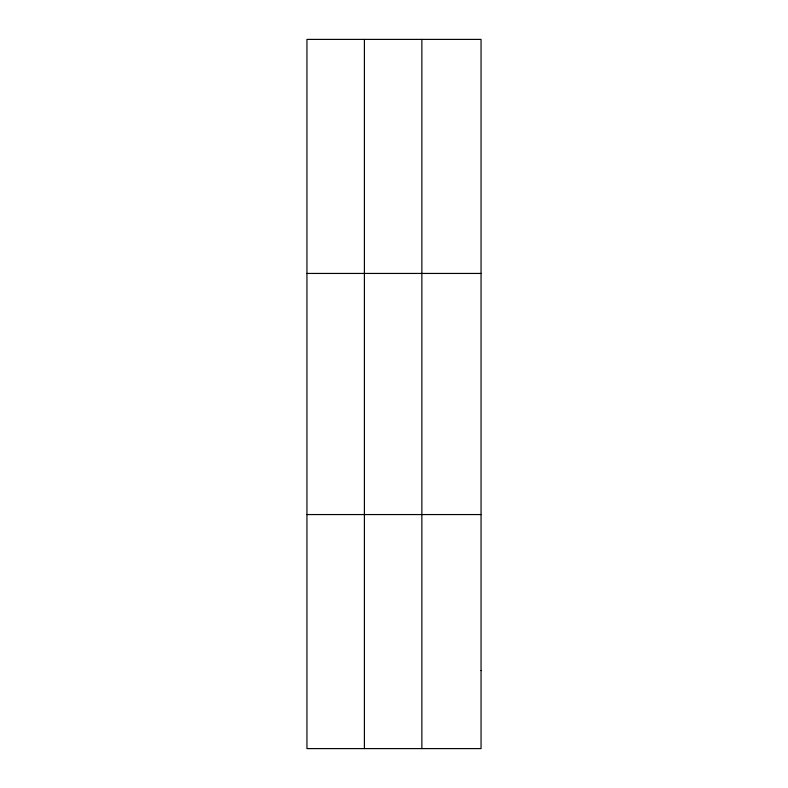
<?xml version="1.0" encoding="UTF-8"?>
<svg xmlns="http://www.w3.org/2000/svg" width="788" height="788" viewBox="0 0 788 788"><rect width="100%" height="100%" fill="white"/><g stroke="black" fill="none" stroke-linecap="round" stroke-linejoin="round"><path stroke-width="1.18" d="M364.401 748.6L364.401 39.4M421.856 748.6L421.856 39.4M306.946 273.436L481.054 273.436M306.946 514.564L481.054 514.564M481.054 670.588L481.054 748.6L306.946 748.6L306.946 39.4L481.054 39.4L481.054 670.588"/></g></svg>
